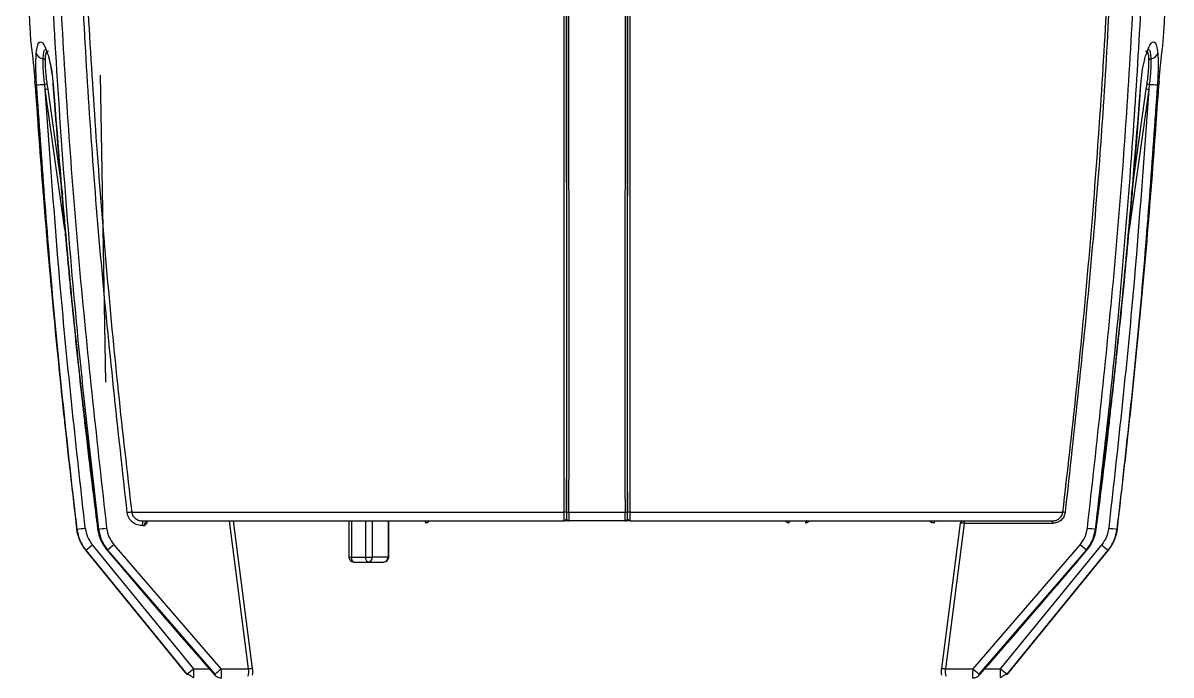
# Model space of a CAD drawing. Extents: x 16.5 to 113.1, y 4.4 to 84.5.
# Drawn here: x 50.47 to 57.45, y 7.61 to 11.58 of the extents above; entities that cross this region are included whole.
import ezdxf

# ---------------------------------------------------------------- set-up
doc = ezdxf.new("R2010")
doc.units = 0
doc.header["$MEASUREMENT"] = 0
doc.layers.add('OBJECT', color=7, linetype='CONTINUOUS')

msp = doc.modelspace()

# ---------------------------------------------------------------- linework, layer by layer
at = {"layer": 'OBJECT'}
for p, q in [((50.9734, 9.3917), (50.9408, 11.2588)), ((50.5433, 11.1998), (50.542, 11.2185)), ((50.6053, 11.1701), (50.6014, 11.2022)), ((50.7237, 10.3206), (50.6053, 11.1701)), ((50.6154, 11.204), (50.6198, 11.1719)), ((50.6198, 11.1719), (50.709, 10.5317)), ((50.652, 11.2005), (50.6612, 11.0779)), ((50.6538, 11.2011), (50.663, 11.0783)), ((57.3141, 11.1701), (57.1958, 10.321)), ((57.2105, 10.5317), (57.2996, 11.1719)), ((57.2564, 11.0783), (57.2656, 11.2011)), ((57.2582, 11.0779), (57.2674, 11.2005)), ((57.2996, 11.1719), (57.3041, 11.204)), ((57.318, 11.2022), (57.3141, 11.1701)), ((57.3774, 11.2185), (57.3762, 11.1998)), ((51.1307, 8.6016), (53.7603, 8.6016)), ((53.7894, 8.6016), (54.13, 8.6016)), ((54.1591, 8.6016), (56.7922, 8.6016)), ((51.2077, 8.519), (51.1986, 8.519)), ((51.8416, 7.6486), (51.7248, 8.5486)), ((51.7472, 8.5486), (51.8636, 7.6512)), ((52.4516, 8.5486), (52.4516, 8.3286)), ((52.4662, 8.5486), (52.4662, 8.3286)), ((52.5537, 8.3286), (52.5537, 8.5486)), ((52.5942, 8.3286), (52.5942, 8.5486)), ((52.6892, 8.5486), (52.6892, 8.3286)), ((52.6933, 8.3286), (52.6933, 8.5486)), ((53.7607, 8.5502), (53.7575, 8.5486)), ((53.7575, 8.5486), (53.7582, 8.5499)), ((53.774, 8.5635), (53.7742, 8.5635)), ((53.7892, 8.5486), (53.789, 8.5486)), ((54.1303, 8.5486), (53.7892, 8.5486)), ((54.1304, 8.5486), (54.1303, 8.5486)), ((54.1453, 8.5635), (54.1454, 8.5635)), ((54.1619, 8.5486), (54.1587, 8.5502)), ((54.1613, 8.5499), (54.1619, 8.5486)), ((56.0559, 7.6512), (56.1708, 8.5354)), ((56.193, 8.5338), (56.0778, 7.6486)), ((56.7267, 8.5338), (56.193, 8.5338)), ((50.7965, 8.4992), (50.7966, 8.4993)), ((50.7974, 8.4993), (50.7966, 8.4993)), ((50.9289, 8.4993), (50.9259, 8.4993)), ((56.9906, 8.4993), (56.9936, 8.4993)), ((57.1229, 8.4993), (57.1221, 8.4993)), ((50.8911, 8.4037), (51.5062, 7.6487)), ((51.0222, 8.4039), (50.9843, 8.3716)), ((51.0222, 8.4039), (51.6731, 7.6486)), ((56.2464, 7.6486), (56.8973, 8.4039)), ((56.4133, 7.6487), (57.0284, 8.4037)), ((56.9352, 8.3716), (56.8973, 8.4039)), ((51.4665, 7.6166), (50.8508, 8.3716)), ((50.8508, 8.3716), (50.8514, 8.3716)), ((50.8514, 8.3716), (51.4666, 7.6166)), ((50.9817, 8.3716), (51.6334, 7.6165)), ((50.9843, 8.3716), (50.9817, 8.3716)), ((50.9843, 8.3716), (51.6363, 7.6163)), ((52.4516, 8.3286), (52.4662, 8.3286)), ((52.4662, 8.3286), (52.5537, 8.3286)), ((52.5537, 8.3286), (52.5942, 8.3286)), ((52.6892, 8.3286), (52.5942, 8.3286)), ((52.6892, 8.3286), (52.6933, 8.3286)), ((56.2833, 7.6165), (56.9352, 8.3716)), ((56.286, 7.6165), (56.9377, 8.3716)), ((56.4528, 7.6166), (57.0681, 8.3716)), ((57.0686, 8.3716), (56.4529, 7.6166)), ((56.9352, 8.3716), (56.9377, 8.3716)), ((57.0686, 8.3716), (57.0681, 8.3716)), ((52.4816, 8.2986), (52.5682, 8.2986)), ((52.5682, 8.2986), (52.6633, 8.2986)), ((51.5062, 7.6487), (51.6025, 7.6487)), ((51.6731, 7.6486), (51.8416, 7.6486)), ((56.0778, 7.6486), (56.2464, 7.6486)), ((56.2464, 7.6486), (56.2465, 7.6486)), ((56.3169, 7.6487), (56.4133, 7.6487))]:
    msp.add_line(p, q, dxfattribs=at)
at = {"layer": 'OBJECT', "flags": 128}
for points in [[(50.5423, 11.2176), (50.5421, 11.2177), (50.542, 11.2185)], [(50.5433, 11.1998), (50.5434, 11.1997), (50.5435, 11.1996)], [(50.6538, 11.2011), (50.6522, 11.2007), (50.6521, 11.2005)], [(57.2656, 11.2011), (57.2673, 11.2007), (57.2674, 11.2005)], [(57.376, 11.1996), (57.3761, 11.1997), (57.3762, 11.1998)], [(57.3774, 11.2185), (57.3773, 11.2177), (57.3772, 11.2176)], [(50.663, 11.0783), (50.6613, 11.078), (50.6613, 11.0778)], [(57.2564, 11.0783), (57.2581, 11.078), (57.2582, 11.0778)], [(52.9106, 8.5486), (52.9118, 8.5483), (52.9129, 8.5476), (52.9139, 8.5464), (52.9149, 8.5448), (52.9157, 8.5428), (52.9163, 8.5405), (52.9167, 8.538), (52.917, 8.5354)], [(55.1273, 8.5354), (55.1275, 8.538), (55.128, 8.5405), (55.1287, 8.5428), (55.1296, 8.5448), (55.1307, 8.5464), (55.1318, 8.5476), (55.1331, 8.5483), (55.1344, 8.5486)], [(55.2355, 8.5486), (55.2341, 8.5483), (55.2328, 8.5476), (55.2315, 8.5464), (55.2303, 8.5448), (55.2294, 8.5428), (55.2286, 8.5405), (55.2281, 8.538), (55.2278, 8.5354)], [(50.9259, 8.4993), (50.9237, 8.4989), (50.9236, 8.4988)], [(56.9936, 8.4993), (56.9958, 8.4989), (56.9958, 8.4988)], [(57.1229, 8.4993), (57.1228, 8.4992), (57.1226, 8.4992)], [(50.8511, 8.3718), (50.851, 8.3717), (50.8508, 8.3716)], [(50.9817, 8.3716), (50.9806, 8.3706), (50.9808, 8.3707)], [(52.4662, 8.3286), (52.4665, 8.3227), (52.4674, 8.3171), (52.4688, 8.3119), (52.4707, 8.3073), (52.4731, 8.3036), (52.4757, 8.3008), (52.4786, 8.2991), (52.4816, 8.2986)], [(52.5682, 8.2986), (52.5654, 8.2991), (52.5627, 8.3008), (52.5602, 8.3036), (52.558, 8.3073), (52.5562, 8.3119), (52.5548, 8.3171), (52.554, 8.3227), (52.5537, 8.3286)], [(56.9377, 8.3716), (56.9388, 8.3706), (56.9387, 8.3707)], [(57.0686, 8.3716), (57.0684, 8.3717), (57.0683, 8.3718)], [(51.4667, 7.6167), (51.4666, 7.6166), (51.4665, 7.6166)], [(51.6334, 7.6165), (51.6318, 7.6151), (51.6317, 7.615)], [(56.2877, 7.615), (56.2877, 7.6151), (56.286, 7.6165)], [(56.4529, 7.6166), (56.4529, 7.6166), (56.4527, 7.6167)]]:
    msp.add_lwpolyline(points, dxfattribs=at)
at = {"layer": 'OBJECT'}
for centre, radius, start, end in [((101.0857, 14.4886), 50.66, 182.37923, 183.42528), ((6.8337, 14.4886), 50.66, 356.57471, 357.62076), ((50.5969, 11.4056), 0.0486, 196.76446, 264.04477), ((57.3225, 11.4056), 0.0486, 275.95523, 343.23554), ((50.5908, 11.3436), 0.0137, 21.51783, 85.64417), ((57.3286, 11.3436), 0.0137, 94.35583, 158.48217), ((50.5312, 12.1481), 0.9485, 271.26581, 274.24785), ((50.6562, 10.83), 0.3762, 96.2276, 98.36804), ((50.6526, 10.8522), 0.3214, 95.86198, 98.46292), ((57.2668, 10.8522), 0.3214, 81.53708, 84.13802), ((57.2633, 10.83), 0.3762, 81.63196, 83.7724), ((57.3883, 12.1481), 0.9485, 265.75215, 268.73419), ((51.2421, 7.4733), 1.1338, 95.63879, 97.0377), ((53.7635, 8.569), 0.0328, 70.62039, 95.49567), ((53.7862, 8.6347), 0.0333, 250.74602, 275.52876), ((54.1333, 8.6347), 0.0333, 264.47124, 289.25398), ((54.156, 8.569), 0.0328, 84.50433, 109.37961), ((56.7369, 8.0403), 0.564, 82.96573, 84.37344), ((50.7768, 8.5263), 0.4219, 359.00574, 3.02315), ((53.789, 8.5636), 0.015, 180.13656, 269.98834), ((53.7892, 8.5636), 0.015, 180.13642, 269.98841), ((54.1303, 8.5636), 0.015, 270.01159, 359.86358), ((54.1304, 8.5636), 0.015, 270.01166, 359.86344), ((56.0225, 8.535), 0.0136, 94.60171, 178.29271), ((56.1849, 8.5344), 0.0142, 92.47101, 176.06845), ((56.4039, 8.5374), 0.2109, 176.9768, 180.9943), ((56.9376, 8.5374), 0.2109, 176.97624, 180.99373), ((50.7151, 9.5398), 1.0437, 274.52247, 277.33458), ((50.7453, 10.3627), 1.8723, 275.62665, 277.12904), ((57.1741, 10.3627), 1.8723, 262.87096, 264.37335), ((57.2044, 9.5398), 1.0437, 262.66542, 265.47753), ((47.0816, 13.0675), 6.0219, 308.75676, 309.24243), ((60.8379, 13.0675), 6.0219, 230.75757, 231.24324), ((52.4816, 8.3286), 0.03, 180, 270), ((52.5661, 8.3267), 0.0282, 274.40147, 3.81167), ((52.6633, 8.3286), 0.03, 270, 0), ((52.6611, 8.3267), 0.0282, 274.40147, 3.81167), ((47.4843, 12.5606), 6.3484, 308.85122, 309.31111), ((51.9547, 6.792), 0.864, 96.05599, 97.51917), ((60.4352, 12.5606), 6.3484, 230.68889, 231.14878)]:
    msp.add_arc(centre, radius, start, end, dxfattribs=at)
for points, knots in [([(53.7603, 8.6016), (53.7604, 8.8341), (53.7606, 9.3071), (53.7606, 10.0296), (53.7603, 10.7766), (53.7596, 11.5259), (53.7588, 12.2711), (53.7577, 12.9878), (53.7567, 13.4614), (53.7562, 13.69)], [0, 0, 0, 0, 0.137615, 0.279872, 0.42677, 0.578311, 0.72145, 0.865533, 1, 1, 1, 1]), ([(53.7702, 13.6852), (53.7707, 13.4611), (53.7723, 12.7452), (53.7738, 11.5386), (53.7748, 10.0666), (53.7745, 9.0887), (53.7743, 8.5999)], [0, 0, 0, 0, 0.131845, 0.421274, 0.710667, 1, 1, 1, 1]), ([(53.7752, 8.6033), (53.7754, 9.0383), (53.7757, 9.9084), (53.775, 11.2176), (53.7736, 12.4766), (53.7719, 13.2995), (53.7712, 13.6849)], [0, 0, 0, 0, 0.257671, 0.51538, 0.773064, 1, 1, 1, 1]), ([(54.1483, 13.6864), (54.1475, 13.3005), (54.1459, 12.4772), (54.1445, 11.2176), (54.1438, 9.9084), (54.1441, 9.0383), (54.1442, 8.6033)], [0, 0, 0, 0, 0.227164, 0.484774, 0.742404, 1, 1, 1, 1]), ([(54.1451, 8.5999), (54.145, 9.0888), (54.1446, 10.0667), (54.1457, 11.5388), (54.1472, 12.7459), (54.1488, 13.4622), (54.1493, 13.6868)], [0, 0, 0, 0, 0.289276, 0.578616, 0.867921, 1, 1, 1, 1]), ([(54.1632, 13.6922), (54.1632, 13.674), (54.1625, 13.3743), (54.1615, 12.7953), (54.1603, 11.9478), (54.1594, 11.094), (54.1589, 10.2424), (54.1588, 9.4109), (54.159, 8.8679), (54.1591, 8.6016)], [0, 0, 0, 0, 0.010682, 0.176176, 0.340439, 0.509206, 0.67886, 0.842458, 1, 1, 1, 1]), ([(50.6431, 13.1693), (50.6601, 12.6497), (50.6941, 11.6103), (50.8056, 10.0544), (50.9203, 9.0211), (50.9777, 8.5048)], [0, 0, 0, 0, 0.333336, 0.666886, 1, 1, 1, 1]), ([(51.1032, 8.5985), (51.0475, 9.1044), (50.9361, 10.1169), (50.8279, 11.6415), (50.795, 12.6601), (50.7785, 13.1692)], [0, 0, 0, 0, 0.33303, 0.666639, 1, 1, 1, 1]), ([(50.8063, 13.1695), (50.8134, 12.9118), (50.8275, 12.3996), (50.864, 11.6368), (50.9122, 10.8691), (50.9732, 10.1024), (51.0453, 9.3423), (51.1026, 8.8455), (51.1307, 8.6016)], [0, 0, 0, 0, 0.168843, 0.335534, 0.500076, 0.67255, 0.839189, 1, 1, 1, 1]), ([(56.7922, 8.6016), (56.8203, 8.8456), (56.8776, 9.3424), (56.9497, 10.1025), (57.0107, 10.8693), (57.0588, 11.6369), (57.0954, 12.3996), (57.1094, 12.9117), (57.1165, 13.1694)], [0, 0, 0, 0, 0.160827, 0.327495, 0.500007, 0.664527, 0.83119, 1, 1, 1, 1]), ([(57.1304, 13.1692), (57.114, 12.6603), (57.081, 11.642), (56.9729, 10.1179), (56.8616, 9.1057), (56.806, 8.6001)], [0, 0, 0, 0, 0.3333562, 0.6669607, 1, 1, 1, 1]), ([(56.9418, 8.5048), (56.9991, 9.0211), (57.1139, 10.0544), (57.2254, 11.6103), (57.2594, 12.6497), (57.2764, 13.1693)], [0, 0, 0, 0, 0.333112, 0.666662, 1, 1, 1, 1]), ([(50.5987, 12.9694), (50.6086, 12.6672), (50.6281, 12.0674), (50.6788, 11.1661), (50.7455, 10.2663), (50.8275, 9.3755), (50.8955, 8.7875), (50.9289, 8.4993)], [0, 0, 0, 0, 0.2022766, 0.4015017, 0.6039518, 0.8059482, 1, 1, 1, 1]), ([(56.9906, 8.4993), (57.0185, 8.7386), (57.0752, 9.2252), (57.1474, 9.969), (57.209, 10.7189), (57.2584, 11.4697), (57.2969, 12.2161), (57.3127, 12.7172), (57.3207, 12.9694)], [0, 0, 0, 0, 0.1611428, 0.3277987, 0.4999716, 0.6645325, 0.8312073, 1, 1, 1, 1]), ([(53.7894, 8.6016), (53.7895, 8.8394), (53.7897, 9.3234), (53.7897, 10.0629), (53.7894, 10.8179), (53.7888, 11.574), (53.7881, 12.1931), (53.7875, 12.5588), (53.7873, 12.6769)], [0, 0, 0, 0, 0.175659, 0.357361, 0.545105, 0.731477, 0.913331, 1, 1, 1, 1]), ([(54.1321, 12.6574), (54.1318, 12.4631), (54.1311, 11.9812), (54.1303, 11.1976), (54.1298, 10.3183), (54.1297, 9.4478), (54.1299, 8.8799), (54.13, 8.6016)], [0, 0, 0, 0, 0.14335, 0.355591, 0.578663, 0.793465, 1, 1, 1, 1]), ([(50.5162, 11.4618), (50.5164, 11.4594), (50.5165, 11.4568), (50.5172, 11.4544), (50.5173, 11.4542)], [0, 0, 0, 0, 0.94299, 1, 1, 1, 1]), ([(50.5162, 11.4618), (50.5167, 11.4583), (50.5177, 11.4512), (50.525, 11.3964), (50.5341, 11.3169), (50.5394, 11.2513), (50.542, 11.2185)], [0, 0, 0, 0, 0.24993, 0.499886, 0.749919, 1, 1, 1, 1]), ([(50.5504, 11.3916), (50.5523, 11.4073), (50.556, 11.4387), (50.5669, 11.4607), (50.5811, 11.4624), (50.5978, 11.4425), (50.6155, 11.4032), (50.6321, 11.3472), (50.6462, 11.2783), (50.6513, 11.2269), (50.6538, 11.2011)], [0, 0, 0, 0, 0.124845, 0.24983, 0.374893, 0.499993, 0.625062, 0.749967, 0.874601, 1, 1, 1, 1]), ([(57.2656, 11.2011), (57.2682, 11.2269), (57.2733, 11.2783), (57.2874, 11.3472), (57.304, 11.4032), (57.3217, 11.4425), (57.3384, 11.4624), (57.3526, 11.4607), (57.3634, 11.4387), (57.3672, 11.4073), (57.3691, 11.3916)], [0, 0, 0, 0, 0.125399, 0.250033, 0.374938, 0.500007, 0.625107, 0.75017, 0.875155, 1, 1, 1, 1]), ([(57.3774, 11.2185), (57.3801, 11.2514), (57.3854, 11.317), (57.3945, 11.3965), (57.4017, 11.4512), (57.4027, 11.4583), (57.4032, 11.4618)], [0, 0, 0, 0, 0.250566, 0.500351, 0.750175, 1, 1, 1, 1]), ([(57.4022, 11.4542), (57.4022, 11.4544), (57.4029, 11.4568), (57.4031, 11.4594), (57.4032, 11.4618)], [0, 0, 0, 0, 0.057009, 1, 1, 1, 1]), ([(50.5521, 11.1998), (50.5511, 11.2179), (50.549, 11.254), (50.5477, 11.3055), (50.5479, 11.3529), (50.5496, 11.3787), (50.5504, 11.3916)], [0, 0, 0, 0, 0.250785, 0.500021, 0.750018, 1, 1, 1, 1]), ([(50.5919, 11.3573), (50.5928, 11.3703), (50.5946, 11.3962), (50.6021, 11.415), (50.6098, 11.4134), (50.6134, 11.4127)], [0, 0, 0, 0, 0.345648, 0.688634, 1, 1, 1, 1]), ([(50.6237, 11.4008), (50.6199, 11.4017), (50.6124, 11.4033), (50.6054, 11.3852), (50.6042, 11.3608), (50.6036, 11.3486)], [0, 0, 0, 0, 0.331196, 0.664786, 1, 1, 1, 1]), ([(57.3159, 11.3486), (57.3153, 11.3608), (57.3141, 11.3851), (57.3071, 11.4033), (57.2995, 11.4017), (57.2957, 11.4008)], [0, 0, 0, 0, 0.3333742, 0.6666616, 1, 1, 1, 1]), ([(57.3068, 11.4126), (57.3101, 11.4133), (57.3175, 11.4147), (57.3249, 11.3961), (57.3267, 11.3702), (57.3276, 11.3573)], [0, 0, 0, 0, 0.296047, 0.647644, 1, 1, 1, 1]), ([(57.3691, 11.3916), (57.3699, 11.3786), (57.3716, 11.3528), (57.3717, 11.3053), (57.3704, 11.2538), (57.3684, 11.2178), (57.3673, 11.1998)], [0, 0, 0, 0, 0.251427, 0.50031, 0.75055, 1, 1, 1, 1]), ([(50.6014, 11.2022), (50.5998, 11.2167), (50.5966, 11.2457), (50.5933, 11.2873), (50.5915, 11.3257), (50.5917, 11.3468), (50.5919, 11.3573)], [0, 0, 0, 0, 0.251653, 0.500766, 0.75093, 1, 1, 1, 1]), ([(50.6036, 11.3486), (50.6036, 11.3388), (50.6038, 11.319), (50.6062, 11.2832), (50.61, 11.2444), (50.6136, 11.2175), (50.6154, 11.204)], [0, 0, 0, 0, 0.249435, 0.499656, 0.748628, 1, 1, 1, 1]), ([(50.6244, 11.3696), (50.6275, 11.3579), (50.6343, 11.3319), (50.645, 11.2744), (50.6496, 11.2263), (50.652, 11.2005)], [0, 0, 0, 0, 0.272966, 0.610724, 1, 1, 1, 1]), ([(57.3041, 11.204), (57.3059, 11.2174), (57.3094, 11.2443), (57.3132, 11.283), (57.3157, 11.319), (57.3158, 11.3387), (57.3159, 11.3486)], [0, 0, 0, 0, 0.249686, 0.500038, 0.748854, 1, 1, 1, 1]), ([(57.3276, 11.3573), (57.3277, 11.3467), (57.328, 11.3256), (57.3261, 11.2871), (57.3229, 11.2456), (57.3197, 11.2166), (57.318, 11.2022)], [0, 0, 0, 0, 0.2510338, 0.4998421, 0.7502371, 1, 1, 1, 1]), ([(50.5433, 11.1998), (50.5606, 10.9559), (50.5942, 10.4804), (50.6561, 9.7866), (50.7224, 9.1302), (50.7723, 8.7056), (50.7966, 8.4993)], [0, 0, 0, 0, 0.27038, 0.527173, 0.77038, 1, 1, 1, 1]), ([(50.7974, 8.4993), (50.7477, 8.9456), (50.6477, 9.8441), (50.5841, 10.7459), (50.5521, 11.1998)], [0, 0, 0, 0, 0.49662, 1, 1, 1, 1]), ([(50.8483, 8.5046), (50.7989, 8.9481), (50.7002, 9.835), (50.6369, 10.7251), (50.6053, 11.1701)], [0, 0, 0, 0, 0.500069, 1, 1, 1, 1]), ([(57.3141, 11.1701), (57.2825, 10.7251), (57.2193, 9.835), (57.1205, 8.9481), (57.0711, 8.5046)], [0, 0, 0, 0, 0.499931, 1, 1, 1, 1]), ([(57.3673, 11.1998), (57.3353, 10.7459), (57.2718, 9.8441), (57.1718, 8.9456), (57.1221, 8.4993)], [0, 0, 0, 0, 0.50338, 1, 1, 1, 1]), ([(57.1229, 8.4993), (57.1471, 8.7056), (57.197, 9.1302), (57.2633, 9.7866), (57.3253, 10.4804), (57.3589, 10.9559), (57.3762, 11.1998)], [0, 0, 0, 0, 0.22962, 0.472827, 0.72962, 1, 1, 1, 1]), ([(50.549, 11.1231), (50.5529, 11.0659), (50.5612, 10.943), (50.5739, 10.7715), (50.5857, 10.6182), (50.5958, 10.4906), (50.6155, 10.251), (50.6421, 9.9481), (50.6764, 9.5907), (50.6996, 9.3632), (50.7173, 9.196), (50.7309, 9.0699), (50.7487, 8.9099), (50.7687, 8.7347), (50.7833, 8.6128), (50.7901, 8.5556)], [0, 0, 0, 0, 0.0667, 0.143295, 0.200055, 0.245598, 0.29208, 0.479715, 0.599336, 0.709711, 0.745752, 0.794836, 0.857243, 0.932974, 1, 1, 1, 1]), ([(50.6613, 11.0778), (50.6673, 10.9988), (50.678, 10.8571), (50.6934, 10.6689), (50.7058, 10.5224), (50.7164, 10.4006), (50.737, 10.1717), (50.7647, 9.8824), (50.8002, 9.5411), (50.8241, 9.3238), (50.8423, 9.1642), (50.8562, 9.0437), (50.8744, 8.891), (50.8971, 8.7057), (50.9143, 8.5714), (50.9236, 8.4988)], [0, 0, 0, 0, 0.091688, 0.164513, 0.21848, 0.261781, 0.305976, 0.484375, 0.598107, 0.70305, 0.737316, 0.783983, 0.843317, 0.915321, 1, 1, 1, 1]), ([(50.663, 11.0783), (50.6873, 10.7753), (50.7347, 10.1852), (50.8231, 9.3255), (50.8923, 8.7695), (50.9259, 8.4993)], [0, 0, 0, 0, 0.351668, 0.685, 1, 1, 1, 1]), ([(56.9936, 8.4993), (57.0272, 8.7695), (57.0963, 9.3255), (57.1848, 10.1852), (57.2321, 10.7753), (57.2564, 11.0783)], [0, 0, 0, 0, 0.315, 0.648332, 1, 1, 1, 1]), ([(56.9958, 8.4988), (57.0059, 8.5774), (57.0239, 8.7184), (57.0468, 8.9058), (57.0642, 9.0518), (57.0782, 9.1732), (57.1042, 9.4016), (57.1352, 9.6906), (57.1692, 10.0321), (57.1895, 10.2497), (57.2038, 10.4097), (57.2144, 10.5305), (57.2273, 10.6838), (57.2424, 10.8699), (57.2526, 11.0049), (57.2582, 11.0778)], [0, 0, 0, 0, 0.091692, 0.164516, 0.21848, 0.261782, 0.305976, 0.484374, 0.598107, 0.703048, 0.737316, 0.783986, 0.843321, 0.915325, 1, 1, 1, 1]), ([(51.1986, 8.519), (51.1872, 8.5201), (51.1646, 8.5222), (51.1346, 8.5393), (51.1112, 8.5652), (51.1059, 8.5874), (51.1032, 8.5985)], [0, 0, 0, 0, 0.250172, 0.500067, 0.749913, 1, 1, 1, 1]), ([(51.1307, 8.6016), (51.1314, 8.598), (51.1327, 8.5906), (51.1377, 8.5801), (51.1449, 8.5704), (51.1569, 8.5598), (51.1748, 8.5505), (51.1903, 8.5492), (51.198, 8.5486)], [0, 0, 0, 0, 0.116907, 0.238658, 0.366334, 0.500852, 0.750248, 1, 1, 1, 1]), ([(53.7582, 8.5499), (53.7583, 8.551), (53.7588, 8.5537), (53.7596, 8.5636), (53.7601, 8.5803), (53.7603, 8.5946), (53.7603, 8.6016)], [0, 0, 0, 0, 0.1567066, 0.4132599, 0.7142997, 1, 1, 1, 1]), ([(53.7743, 8.5999), (53.7743, 8.5934), (53.7743, 8.5803), (53.7741, 8.5691), (53.774, 8.5635)], [0, 0, 0, 0, 0.498255, 1, 1, 1, 1]), ([(53.7752, 8.6033), (53.7752, 8.5979), (53.7752, 8.5872), (53.7749, 8.5742), (53.7746, 8.5652), (53.7743, 8.5641), (53.7742, 8.5635)], [0, 0, 0, 0, 0.2504251, 0.5000441, 0.749984, 1, 1, 1, 1]), ([(53.7894, 8.6016), (53.7894, 8.5946), (53.7894, 8.5804), (53.7894, 8.5636), (53.7893, 8.554), (53.7892, 8.5493), (53.7892, 8.5488), (53.7892, 8.5486)], [0, 0, 0, 0, 0.242989, 0.499425, 0.715907, 0.849596, 1, 1, 1, 1]), ([(54.1303, 8.5486), (54.1303, 8.5488), (54.1302, 8.5493), (54.1302, 8.554), (54.1301, 8.5636), (54.13, 8.5804), (54.13, 8.5946), (54.13, 8.6016)], [0, 0, 0, 0, 0.150459, 0.284203, 0.500792, 0.757103, 1, 1, 1, 1]), ([(54.1453, 8.5635), (54.1451, 8.5641), (54.1449, 8.5653), (54.1445, 8.5742), (54.1443, 8.5872), (54.1442, 8.5979), (54.1442, 8.6033)], [0, 0, 0, 0, 0.2505042, 0.50008, 0.7500058, 1, 1, 1, 1]), ([(54.1454, 8.5635), (54.1453, 8.5691), (54.1452, 8.5802), (54.1451, 8.5933), (54.1451, 8.5999)], [0, 0, 0, 0, 0.498583, 1, 1, 1, 1]), ([(54.1591, 8.6016), (54.1592, 8.5946), (54.1593, 8.5803), (54.1599, 8.5636), (54.1606, 8.5537), (54.1611, 8.551), (54.1613, 8.5499)], [0, 0, 0, 0, 0.285732, 0.58684, 0.843317, 1, 1, 1, 1]), ([(56.806, 8.6001), (56.8038, 8.5908), (56.7993, 8.5724), (56.78, 8.5508), (56.755, 8.5365), (56.7361, 8.5347), (56.7267, 8.5338)], [0, 0, 0, 0, 0.249711, 0.499494, 0.749374, 1, 1, 1, 1]), ([(56.7269, 8.5486), (56.7346, 8.5492), (56.7499, 8.5506), (56.7707, 8.562), (56.7868, 8.5794), (56.7905, 8.5944), (56.7922, 8.6016)], [0, 0, 0, 0, 0.2507602, 0.5007351, 0.7604517, 1, 1, 1, 1]), ([(51.198, 8.5486), (51.2318, 8.5486), (51.3, 8.5486), (51.4325, 8.5486), (51.5881, 8.5486), (51.7683, 8.5486), (51.9711, 8.5486), (52.1936, 8.5486), (52.433, 8.5486), (52.6861, 8.5486), (52.9484, 8.5486), (53.2164, 8.5486), (53.4861, 8.5486), (53.6675, 8.5486), (53.7575, 8.5486)], [0, 0, 0, 0, 0.080321, 0.16194, 0.244772, 0.329378, 0.414487, 0.5, 0.585518, 0.670628, 0.755228, 0.838065, 0.919682, 1, 1, 1, 1]), ([(51.2254, 8.5486), (51.2233, 8.5482), (51.2191, 8.5474), (51.2143, 8.5422), (51.2112, 8.5362), (51.2093, 8.5307), (51.2081, 8.5249), (51.2078, 8.5209), (51.2077, 8.519)], [0, 0, 0, 0, 0.250055, 0.499098, 0.634956, 0.762999, 0.884267, 1, 1, 1, 1]), ([(51.2248, 8.542), (51.2238, 8.5401), (51.2194, 8.5315), (51.2128, 8.5244), (51.2077, 8.519)], [0, 0, 0, 0, 0.2272508, 1, 1, 1, 1]), ([(51.2254, 8.5417), (51.2255, 8.5423), (51.2259, 8.5445), (51.2255, 8.5453), (51.2251, 8.5458)], [0, 0, 0, 0, 0.292079, 1, 1, 1, 1]), ([(52.9381, 8.5486), (52.9373, 8.547), (52.9348, 8.5421), (52.9273, 8.5368), (52.9204, 8.5359), (52.917, 8.5354)], [0, 0, 0, 0, 0.1950756, 0.5965812, 1, 1, 1, 1]), ([(53.789, 8.5486), (53.7884, 8.5486), (53.7869, 8.5486), (53.7763, 8.5486), (53.7649, 8.5486), (53.7575, 8.5486)], [0, 0, 0, 0, 0.23323, 0.49919, 1, 1, 1, 1]), ([(53.774, 8.5635), (53.7725, 8.5599), (53.7695, 8.5532), (53.7635, 8.5511), (53.7607, 8.5502)], [0, 0, 0, 0, 0.533518, 1, 1, 1, 1]), ([(54.1619, 8.5486), (54.1545, 8.5486), (54.1432, 8.5486), (54.1325, 8.5486), (54.1311, 8.5486), (54.1304, 8.5486)], [0, 0, 0, 0, 0.5008141, 0.7666529, 1, 1, 1, 1]), ([(54.1587, 8.5502), (54.1559, 8.5511), (54.1499, 8.5532), (54.147, 8.5599), (54.1454, 8.5635)], [0, 0, 0, 0, 0.466878, 1, 1, 1, 1]), ([(54.1619, 8.5486), (54.2523, 8.5486), (54.4346, 8.5486), (54.7055, 8.5486), (54.9746, 8.5486), (55.238, 8.5486), (55.4921, 8.5486), (55.7323, 8.5486), (55.9553, 8.5486), (56.1584, 8.5486), (56.3386, 8.5486), (56.494, 8.5486), (56.6258, 8.5486), (56.6934, 8.5486), (56.7269, 8.5486)], [0, 0, 0, 0, 0.080292, 0.161895, 0.244722, 0.329339, 0.414466, 0.5, 0.585539, 0.670666, 0.755278, 0.83811, 0.919711, 1, 1, 1, 1]), ([(55.1273, 8.5354), (55.1239, 8.5359), (55.1173, 8.5368), (55.11, 8.5421), (55.1077, 8.547), (55.1069, 8.5486)], [0, 0, 0, 0, 0.402364, 0.80444, 1, 1, 1, 1]), ([(55.249, 8.5486), (55.2481, 8.547), (55.2453, 8.5421), (55.2376, 8.5368), (55.2311, 8.5359), (55.2278, 8.5354)], [0, 0, 0, 0, 0.195052, 0.596532, 1, 1, 1, 1]), ([(56.0089, 8.5354), (56.0045, 8.5359), (55.9962, 8.5368), (55.9868, 8.5413), (55.9832, 8.5472), (55.9824, 8.5486)], [0, 0, 0, 0, 0.463253, 0.878216, 1, 1, 1, 1]), ([(56.193, 8.5338), (56.1906, 8.5339), (56.186, 8.5343), (56.1796, 8.5348), (56.1742, 8.5352), (56.1719, 8.5353), (56.1708, 8.5354)], [0, 0, 0, 0, 0.250296, 0.499776, 0.749478, 1, 1, 1, 1]), ([(50.8508, 8.3716), (50.837, 8.3914), (50.8099, 8.4302), (50.801, 8.4767), (50.7966, 8.4993)], [0, 0, 0, 0, 0.511471, 1, 1, 1, 1]), ([(50.7974, 8.4993), (50.8018, 8.4763), (50.8107, 8.4299), (50.8378, 8.3911), (50.8514, 8.3716)], [0, 0, 0, 0, 0.496594, 1, 1, 1, 1]), ([(50.8483, 8.5046), (50.8518, 8.4863), (50.8589, 8.4497), (50.8803, 8.419), (50.8911, 8.4037)], [0, 0, 0, 0, 0.498431, 1, 1, 1, 1]), ([(50.9236, 8.4988), (50.9285, 8.4752), (50.9383, 8.4284), (50.9666, 8.3898), (50.9807, 8.3707)], [0, 0, 0, 0, 0.502857, 1, 1, 1, 1]), ([(50.9259, 8.4993), (50.9305, 8.4765), (50.9399, 8.4299), (50.9676, 8.3912), (50.9817, 8.3716)], [0, 0, 0, 0, 0.490951, 1, 1, 1, 1]), ([(50.9289, 8.4993), (50.9334, 8.4764), (50.9425, 8.4297), (50.9702, 8.3911), (50.9843, 8.3716)], [0, 0, 0, 0, 0.4931971, 1, 1, 1, 1]), ([(50.9777, 8.5048), (50.9814, 8.4864), (50.9888, 8.4495), (51.011, 8.4191), (51.0222, 8.4039)], [0, 0, 0, 0, 0.498504, 1, 1, 1, 1]), ([(56.8973, 8.4039), (56.9084, 8.419), (56.9307, 8.4494), (56.9381, 8.4863), (56.9418, 8.5048)], [0, 0, 0, 0, 0.4986893, 1, 1, 1, 1]), ([(56.9352, 8.3716), (56.9492, 8.3911), (56.9769, 8.4297), (56.9861, 8.4764), (56.9906, 8.4993)], [0, 0, 0, 0, 0.5068029, 1, 1, 1, 1]), ([(56.9377, 8.3716), (56.9518, 8.3912), (56.9796, 8.4299), (56.989, 8.4765), (56.9936, 8.4993)], [0, 0, 0, 0, 0.509049, 1, 1, 1, 1]), ([(56.9387, 8.3707), (56.9529, 8.39), (56.9812, 8.4285), (56.991, 8.4754), (56.9958, 8.4988)], [0, 0, 0, 0, 0.500101, 1, 1, 1, 1]), ([(57.0711, 8.5046), (57.0676, 8.4862), (57.0605, 8.4495), (57.0391, 8.4189), (57.0284, 8.4037)], [0, 0, 0, 0, 0.50155, 1, 1, 1, 1]), ([(57.0681, 8.3716), (57.0817, 8.3911), (57.1088, 8.4299), (57.1177, 8.4763), (57.1221, 8.4993)], [0, 0, 0, 0, 0.503406, 1, 1, 1, 1]), ([(57.1229, 8.4993), (57.1185, 8.4767), (57.1095, 8.4302), (57.0825, 8.3914), (57.0686, 8.3716)], [0, 0, 0, 0, 0.488529, 1, 1, 1, 1]), ([(50.9807, 8.3707), (51.0783, 8.2562), (51.2939, 8.0031), (51.5122, 7.7523), (51.6317, 7.615)], [0, 0, 0, 0, 0.4524511, 1, 1, 1, 1]), ([(56.2877, 7.615), (56.3866, 7.7284), (56.605, 7.9791), (56.8206, 8.2321), (56.9387, 8.3707)], [0, 0, 0, 0, 0.45251, 1, 1, 1, 1]), ([(51.4666, 7.6166), (51.4667, 7.6165), (51.4667, 7.6164), (51.4668, 7.6163), (51.4668, 7.6163), (51.4669, 7.6163), (51.4669, 7.6162), (51.4669, 7.6162), (51.4669, 7.6162), (51.4668, 7.6162), (51.4668, 7.6163), (51.4667, 7.6163), (51.4667, 7.6164), (51.4666, 7.6165), (51.4665, 7.6166)], [0, 0, 0, 0, 0.156114, 0.220098, 0.277037, 0.329652, 0.38159, 0.436517, 0.497311, 0.615066, 0.669946, 0.725272, 0.848175, 1, 1, 1, 1]), ([(51.4687, 7.6182), (51.47, 7.6178), (51.4726, 7.617), (51.4778, 7.6146), (51.4833, 7.6116), (51.4888, 7.608), (51.4939, 7.6042), (51.4985, 7.6005), (51.5028, 7.5974), (51.5051, 7.597), (51.5064, 7.5968)], [0, 0, 0, 0, 0.1129582, 0.2178646, 0.3179946, 0.4198062, 0.5312766, 0.6616375, 0.8169536, 1, 1, 1, 1]), ([(51.5062, 7.6487), (51.5062, 7.6447), (51.5062, 7.6368), (51.5063, 7.6258), (51.5063, 7.6165), (51.5064, 7.6067), (51.5064, 7.5985), (51.5064, 7.5973), (51.5064, 7.5968)], [0, 0, 0, 0, 0.147797, 0.289148, 0.424053, 0.552505, 0.789029, 1, 1, 1, 1]), ([(51.6317, 7.615), (51.6342, 7.6126), (51.6393, 7.6077), (51.648, 7.6022), (51.6557, 7.5985), (51.6642, 7.595), (51.6703, 7.5943), (51.6745, 7.5938)], [0, 0, 0, 0, 0.215616, 0.447234, 0.571794, 0.70453, 1, 1, 1, 1]), ([(51.6363, 7.6163), (51.6366, 7.6159), (51.6371, 7.6153), (51.6376, 7.6146), (51.6378, 7.6141), (51.6379, 7.6136), (51.6379, 7.6133), (51.6377, 7.6132), (51.6373, 7.6133), (51.6365, 7.6137), (51.6355, 7.6145), (51.6344, 7.6154), (51.6337, 7.6161), (51.6334, 7.6165)], [0, 0, 0, 0, 0.133104, 0.191566, 0.248259, 0.311432, 0.370763, 0.43233, 0.501556, 0.620735, 0.752086, 0.875604, 1, 1, 1, 1]), ([(51.6363, 7.6163), (51.6378, 7.6177), (51.6409, 7.6204), (51.6498, 7.6282), (51.6609, 7.6379), (51.6691, 7.6451), (51.6731, 7.6486)], [0, 0, 0, 0, 0.243819, 0.5, 0.756179, 1, 1, 1, 1]), ([(51.6731, 7.6486), (51.6731, 7.6486), (51.6731, 7.6486), (51.6731, 7.6484), (51.6731, 7.6479), (51.6732, 7.6461), (51.6734, 7.6391), (51.674, 7.6256), (51.6746, 7.6087), (51.6748, 7.5973), (51.6746, 7.5924), (51.6744, 7.5938), (51.6744, 7.5938)], [0, 0, 0, 0, 0.000585, 0.001632, 0.005128, 0.017709, 0.065216, 0.249072, 0.499116, 0.74837, 0.999549, 1, 1, 1, 1]), ([(51.8359, 7.6047), (51.8374, 7.6075), (51.8403, 7.613), (51.8427, 7.6238), (51.8434, 7.6358), (51.8422, 7.6443), (51.8416, 7.6486)], [0, 0, 0, 0, 0.258478, 0.498727, 0.748871, 1, 1, 1, 1]), ([(51.8636, 7.6512), (51.8642, 7.6441), (51.8656, 7.6298), (51.8643, 7.6169), (51.8637, 7.6105)], [0, 0, 0, 0, 0.499383, 1, 1, 1, 1]), ([(56.0558, 7.6105), (56.0551, 7.6169), (56.0538, 7.6298), (56.0552, 7.6441), (56.0559, 7.6512)], [0, 0, 0, 0, 0.498433, 1, 1, 1, 1]), ([(56.0778, 7.6486), (56.0756, 7.6489), (56.071, 7.6495), (56.0647, 7.6502), (56.0593, 7.6509), (56.057, 7.6511), (56.0559, 7.6512)], [0, 0, 0, 0, 0.245161, 0.499986, 0.754832, 1, 1, 1, 1]), ([(56.0778, 7.6486), (56.0772, 7.6443), (56.076, 7.6359), (56.0768, 7.6239), (56.0792, 7.613), (56.0821, 7.6075), (56.0836, 7.6047)], [0, 0, 0, 0, 0.250427, 0.499843, 0.740764, 1, 1, 1, 1]), ([(56.245, 7.5938), (56.2449, 7.5946), (56.2446, 7.5963), (56.2448, 7.6087), (56.2454, 7.6233), (56.246, 7.637), (56.2463, 7.6446), (56.2465, 7.6486)], [0, 0, 0, 0, 0.250886, 0.499858, 0.733616, 0.862847, 1, 1, 1, 1]), ([(56.2448, 7.5938), (56.2479, 7.594), (56.2535, 7.5944), (56.263, 7.5971), (56.2692, 7.5999), (56.2745, 7.6032), (56.2779, 7.6056), (56.2828, 7.6098), (56.2859, 7.6131), (56.2877, 7.615)], [0, 0, 0, 0, 0.196684, 0.357946, 0.575563, 0.606715, 0.727756, 0.84534, 1, 1, 1, 1]), ([(56.2465, 7.6486), (56.2514, 7.6443), (56.2607, 7.6362), (56.272, 7.6263), (56.2795, 7.6197), (56.2821, 7.6175), (56.2833, 7.6165)], [0, 0, 0, 0, 0.295102, 0.569758, 0.80696, 1, 1, 1, 1]), ([(56.2833, 7.6165), (56.2829, 7.6161), (56.2824, 7.6154), (56.2819, 7.6146), (56.2817, 7.6141), (56.2815, 7.6137), (56.2816, 7.6134), (56.2818, 7.6133), (56.2822, 7.6133), (56.2829, 7.6137), (56.2839, 7.6144), (56.285, 7.6154), (56.2857, 7.6161), (56.286, 7.6165)], [0, 0, 0, 0, 0.1357382, 0.1945999, 0.250836, 0.311594, 0.3751405, 0.4380521, 0.5008882, 0.6198025, 0.7509404, 0.873702, 1, 1, 1, 1]), ([(56.413, 7.5968), (56.413, 7.5973), (56.413, 7.5985), (56.4131, 7.6067), (56.4131, 7.6165), (56.4132, 7.6258), (56.4132, 7.6368), (56.4132, 7.6447), (56.4133, 7.6487)], [0, 0, 0, 0, 0.21067, 0.447315, 0.575812, 0.710764, 0.85216, 1, 1, 1, 1]), ([(56.413, 7.5968), (56.4143, 7.597), (56.4167, 7.5974), (56.421, 7.6005), (56.4256, 7.6042), (56.4307, 7.6081), (56.4362, 7.6116), (56.4416, 7.6146), (56.4469, 7.617), (56.4495, 7.6178), (56.4508, 7.6182)], [0, 0, 0, 0, 0.183553, 0.338833, 0.468757, 0.580791, 0.682219, 0.782217, 0.887012, 1, 1, 1, 1]), ([(56.4529, 7.6166), (56.4529, 7.6165), (56.4528, 7.6164), (56.4527, 7.6163), (56.4527, 7.6163), (56.4526, 7.6162), (56.4526, 7.6162), (56.4526, 7.6162), (56.4526, 7.6162), (56.4526, 7.6162), (56.4526, 7.6163), (56.4526, 7.6163), (56.4527, 7.6164), (56.4528, 7.6165), (56.4528, 7.6166)], [0, 0, 0, 0, 0.148468, 0.270231, 0.325884, 0.381013, 0.499286, 0.560363, 0.61485, 0.666487, 0.719001, 0.776021, 0.840631, 1, 1, 1, 1])]:
    msp.add_open_spline(points, degree=3, knots=knots, dxfattribs=at)

doc.saveas('drawing.dxf')
